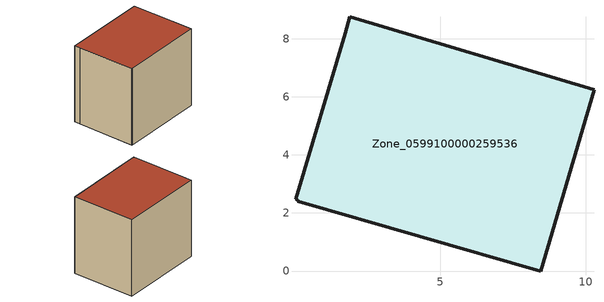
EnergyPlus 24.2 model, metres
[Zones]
Zone_0599100000259536
 floor ground (C_G): 1.89,8.75 10.29,6.24 8.46,0 0.09,2.4 0.1,2.45 0.01,2.47 1.73,8.19 z0.58
 wall outside (C_F): 1.89,8.75 1.73,8.19 0.01,2.47 0.1,2.45 0.09,2.4 8.46,0 10.29,6.24 1.89,8.75 z0.58:8.65
 roof outside (C_R): 10.29,6.24 1.89,8.75 1.73,8.19 0.01,2.47 0.1,2.45 0.09,2.4 8.46,0 z8.65
[BUILDING]
Pand.0599100000259536: North Axis=0; Terrain=City; Loads Convergence Tolerance Value=0.04; Temperature Convergence Tolerance Value=0.4; Solar Distribution=FullExterior; Maximum Number of Warmup Days=25; Minimum Number of Warmup Days=1
[Site:Location]
Rotterdam.The.Hague.AP_ZH_NLD Design_Conditions: Latitude=51.96; Longitude=4.45; Time Zone=1; Elevation=-4.5
[SITE:GROUNDTEMPERATURE:BUILDINGSURFACE]
18, 18, 18, 18, 18, 18, 18, 18, 18, 18, 18, 18
[MATERIAL] Thermal Absorptance=0.9; Solar Absorptance=0.7; Visible Absorptance=0.7
Name | Roughness | Thickness | Conductivity | Density | Specific Heat
G.TI.1965-1974 | MediumSmooth | 0.15 | 0.882353 | 540 | 1210
F.TI.1965-1974 | Rough | 0.3 | 0.697674 | 1920 | 840
R.TI.1965-1974 | MediumRough | 0.2 | 0.232558 | 1500 | 1000
[CONSTRUCTION]
C_G: G.TI.1965-1974
C_F: F.TI.1965-1974
C_R: R.TI.1965-1974
[ZONE]
Zone_0599100000259536: Type=1; Multiplier=1; Ceiling Height=Autocalculate; Volume=Autocalculate; Floor Area=autocalculate; Part of Total Floor Area=Yes
[ZONEINFILTRATION:DESIGNFLOWRATE]
Infil_Zone_0599100000259536: Zone or ZoneList or Space or SpaceList=Zone_0599100000259536; Schedule=AlwaysOn; Design Flow Rate Calculation Method=Flow/Area; Flow Rate per Floor Area=0.003; Constant Term Coefficient=1; Temperature Term Coefficient=0; Velocity Term Coefficient=0; Velocity Squared Term Coefficient=0
[HVACTEMPLATE:ZONE:IDEALLOADSAIRSYSTEM]
Zone_0599100000259536: Maximum Heating Supply Air Temperature=50; Minimum Cooling Supply Air Temperature=13; Maximum Heating Supply Air Humidity Ratio=0.0156; Minimum Cooling Supply Air Humidity Ratio=0.0077; Heating Limit=NoLimit; Cooling Limit=NoLimit; Dehumidification Control Type=ConstantSensibleHeatRatio; Cooling Sensible Heat Ratio=0.7; Dehumidification Setpoint=60; Humidification Control Type=None; Humidification Setpoint=30; Outdoor Air Method=None; Outdoor Air Flow Rate per Person=0.00944; Outdoor Air Flow Rate per Zone Floor Area=0; Outdoor Air Flow Rate per Zone=0; Demand Controlled Ventilation Type=None; Outdoor Air Economizer Type=NoEconomizer; Heat Recovery Type=None; Sensible Heat Recovery Effectiveness=0.7; Latent Heat Recovery Effectiveness=0.65
[ZONECONTROL:THERMOSTAT]
ThermostatControl_Zone_0599100000259536: Zone or ZoneList=Zone_0599100000259536; Control Type Schedule=DualSetpointControlType; Control 1=Thermostat_Zone_0599100000259536; Temperature Difference Between Cutout And Setpoint=0
[THERMOSTATSETPOINT:DUALSETPOINT]
Thermostat_Zone_0599100000259536: Heating Setpoint Temperature Schedule=HeatingSetpoint_Zone_0599100000259536; Cooling Setpoint Temperature Schedule=CoolingSetpoint_Zone_0599100000259536
[SCHEDULE:COMPACT]
HeatingSetpoint_Zone_0599100000259536: Through: 12/31, For: AllDays, Until: 24:00, 21
CoolingSetpoint_Zone_0599100000259536: Through: 12/31, For: AllDays, Until: 24:00, 24
DualSetpointControlType: Through: 12/31, For: AllDays, Until: 24:00, 4
AlwaysOn: Through: 12/31, For: AllDays, Until: 24:00, 1
